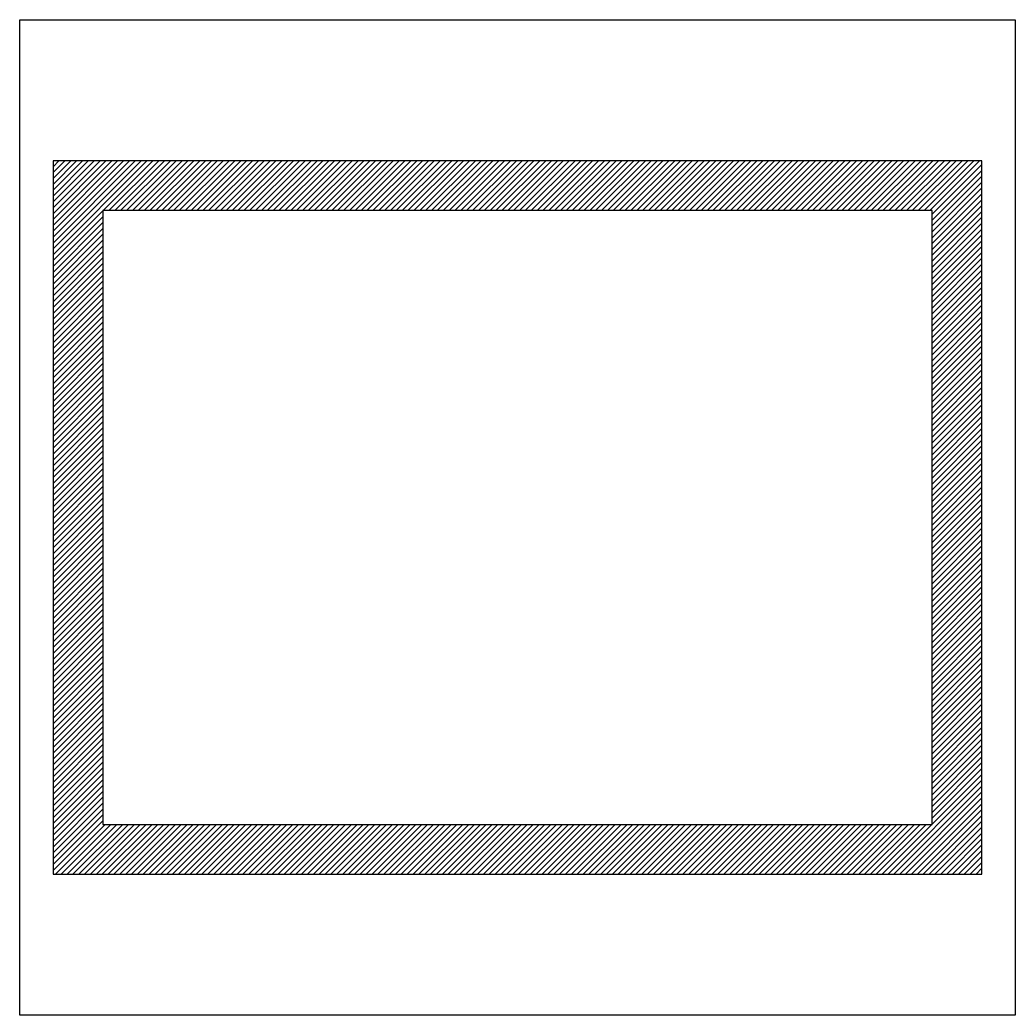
# Model space of a CAD drawing. Header units: inches. Extents: x -15 to 15, y -15 to 15.
import ezdxf

# ---------------------------------------------------------------- set-up
doc = ezdxf.new("R2010")
doc.units = ezdxf.units.IN
doc.header["$MEASUREMENT"] = 0
for name, color, linetype in [('encapsulation', 3, 'Continuous'), ('encapsulation_hatch', 3, 'Continuous'), ('glass', 7, 'Continuous')]:
    doc.layers.add(name, color=color, linetype=linetype)

msp = doc.modelspace()

# ---------------------------------------------------------------- hatches: boundary and pattern name
at = {"layer": 'encapsulation_hatch'}
h = msp.add_hatch(dxfattribs=at)
h.set_pattern_fill('ANSI31', color=256, style=0)
h.paths.add_polyline_path([(-14, -10.75), (14, -10.75), (14, 10.75), (-14, 10.75)])
h.paths.add_polyline_path([(-12.5, -9.25), (12.5, -9.25), (12.5, 9.25), (-12.5, 9.25)], flags=16)

# ---------------------------------------------------------------- linework, layer by layer
at = {"layer": 'encapsulation'}
for points in [[(-14, -10.75), (14, -10.75), (14, 10.75), (-14, 10.75)], [(-12.5, -9.25), (12.5, -9.25), (12.5, 9.25), (-12.5, 9.25)]]:
    msp.add_lwpolyline(points, close=True, dxfattribs=at)
at = {"layer": 'glass'}
msp.add_lwpolyline([(-15, -15), (-15, 15), (15, 15), (15, -15)], close=True, dxfattribs=at)

doc.saveas('drawing.dxf')
